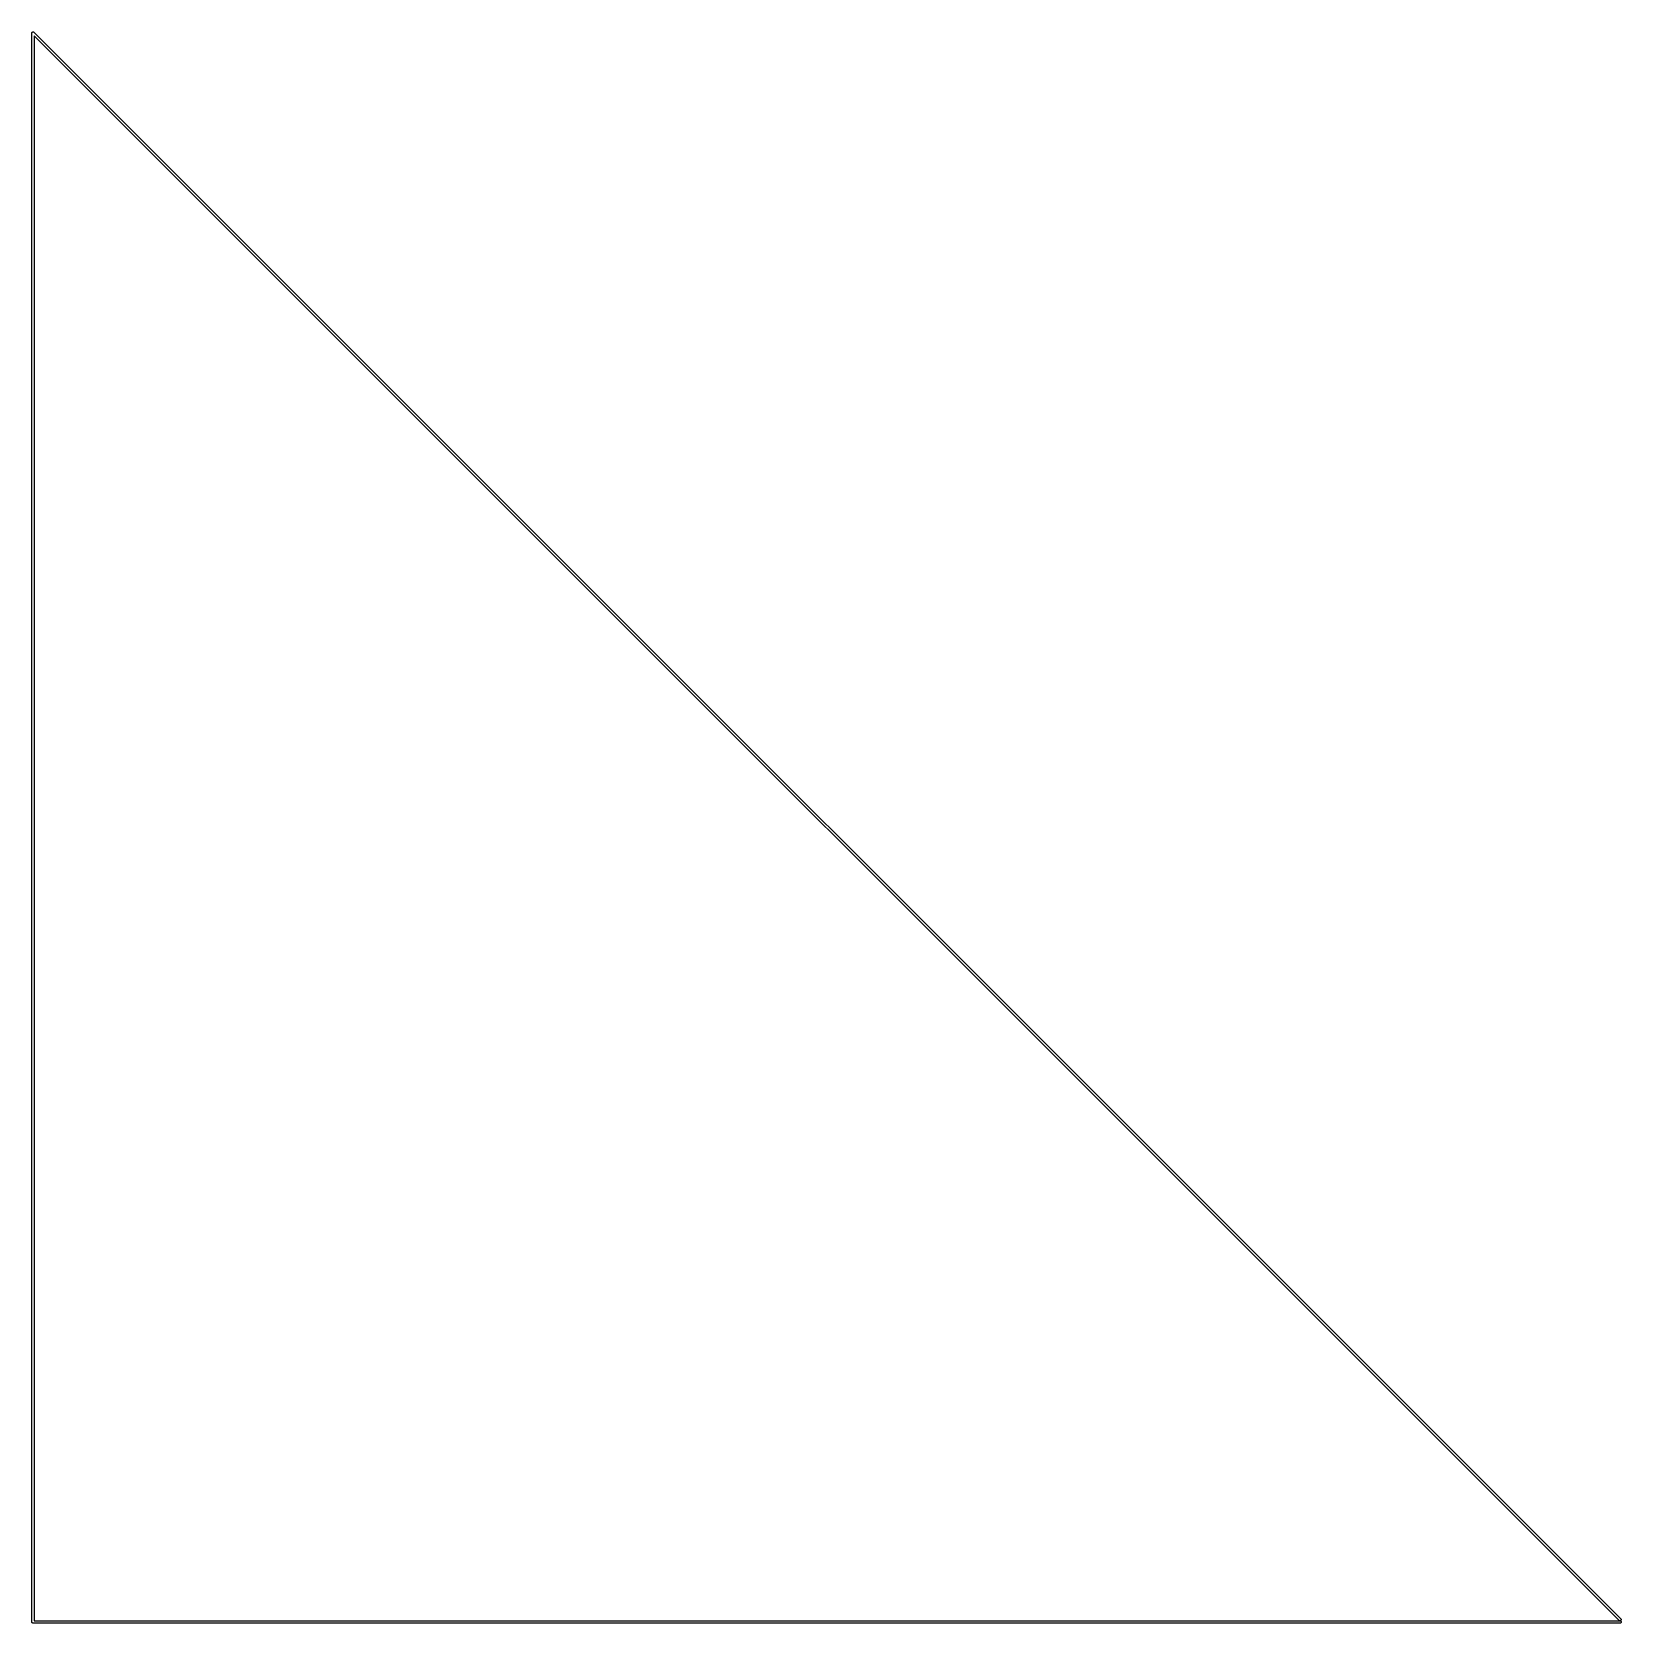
# Model space of a CAD drawing. Extents: x 0 to 34, y 0 to 67.
# Drawn here: x -0.01 to 6.77, y -0.01 to 6.78 of the extents above.
import ezdxf

# ---------------------------------------------------------------- set-up
doc = ezdxf.new("R2010")
doc.units = 0
doc.header["$MEASUREMENT"] = 0
doc.layers.add('BLACK', color=7, linetype='CONTINUOUS')

msp = doc.modelspace()

# ---------------------------------------------------------------- linework, layer by layer
at = {"layer": 'Black'}
for p, q in [((-0.005, 6.78), (-0.004887, 6.78064)), ((-0.005, 0), (-0.005, 6.78)), ((-0.004887, 6.78064), (-0.00483, 6.78129)), ((-0.00483, 6.78129), (-0.004736, 6.7815)), ((-0.004736, 6.7815), (-0.004698, 6.78171)), ((-0.004698, 6.78171), (-0.004375, 6.78227)), ((-0.004375, 6.78227), (-0.004096, 6.78287)), ((-0.004096, 6.78287), (-0.003939, 6.78302)), ((-0.003939, 6.78302), (-0.00383, 6.78321)), ((-0.00383, 6.78321), (-0.003333, 6.78363)), ((-0.003333, 6.78363), (-0.002868, 6.7841)), ((-0.002868, 6.7841), (-0.002667, 6.78419)), ((-0.002667, 6.78419), (-0.0025, 6.78433)), ((-0.0025, 6.78433), (-0.00189, 6.78455)), ((-0.00189, 6.78455), (-0.001294, 6.78483)), ((-0.001294, 6.78483), (-0.001073, 6.78485)), ((-0.001073, 6.78485), (-0.000868, 6.78492)), ((-0.000868, 6.78492), (-0.000217, 6.78492)), ((-0.000217, 6.78492), (0.000436, 6.78498)), ((0.000436, 6.78498), (0.000648, 6.78492)), ((0.000648, 6.78492), (0.000868, 6.78492)), ((0.000868, 6.78492), (0.001484, 6.7847)), ((0.001484, 6.7847), (0.002113, 6.78453)), ((0.002113, 6.78453), (0.002292, 6.78441)), ((0.002292, 6.78441), (0.0025, 6.78433)), ((0.0025, 6.78433), (0.002998, 6.78391)), ((0.002998, 6.78391), (0.003536, 6.78354)), ((0.003536, 6.78354), (6.77354, 0.013535)), ((6.76646, 0.006464), (0.005, 6.76793)), ((0.005, 6.76793), (0.005, 0.005)), ((-0.004924, -0.00043), (-0.005, 0)), ((0.005, 0.005), (6.77, 0.005)), ((6.76789, 0.005469), (6.76646, 0.006464)), ((6.76957, 0.005019), (6.76789, 0.005469)), ((6.77129, 0.00517), (6.76957, 0.005019)), ((6.77, 0.005), (6.77171, 0.004698)), ((6.77287, 0.005904), (6.77129, 0.00517)), ((6.77171, 0.004698), (6.77321, 0.00383)), ((6.7741, 0.007132), (6.77287, 0.005904)), ((6.77321, 0.00383), (6.77433, 0.0025)), ((6.77354, 0.013535), (6.77453, 0.012113)), ((6.77483, 0.008706), (6.7741, 0.007132)), ((6.77433, 0.0025), (6.77492, 0.000868)), ((6.77453, 0.012113), (6.77498, 0.010435)), ((6.77498, 0.010435), (6.77483, 0.008706)), ((6.77492, 0.000868), (6.77492, -0.000868)), ((-0.004924, -0.000868), (-0.004924, -0.00043)), ((-0.004774, -0.001281), (-0.004924, -0.000868)), ((-0.004698, -0.00171), (-0.004774, -0.001281)), ((-0.00448, -0.002087), (-0.004698, -0.00171)), ((-0.00433, -0.0025), (-0.00448, -0.002087)), ((-0.004048, -0.002836), (-0.00433, -0.0025)), ((-0.00383, -0.003214), (-0.004048, -0.002836)), ((-0.003495, -0.003495), (-0.00383, -0.003214)), ((-0.003214, -0.00383), (-0.003495, -0.003495)), ((-0.002836, -0.004048), (-0.003214, -0.00383)), ((-0.0025, -0.00433), (-0.002836, -0.004048)), ((-0.002087, -0.00448), (-0.0025, -0.00433)), ((-0.00171, -0.004698), (-0.002087, -0.00448)), ((-0.001281, -0.004774), (-0.00171, -0.004698)), ((-0.000868, -0.004924), (-0.001281, -0.004774)), ((-0.00043, -0.004924), (-0.000868, -0.004924)), ((0, -0.005), (-0.00043, -0.004924)), ((6.77, -0.005), (0, -0.005)), ((6.77171, -0.004698), (6.77, -0.005)), ((6.77321, -0.00383), (6.77171, -0.004698)), ((6.77433, -0.0025), (6.77321, -0.00383)), ((6.77492, -0.000868), (6.77433, -0.0025))]:
    msp.add_line(p, q, dxfattribs=at)

doc.saveas('drawing.dxf')
